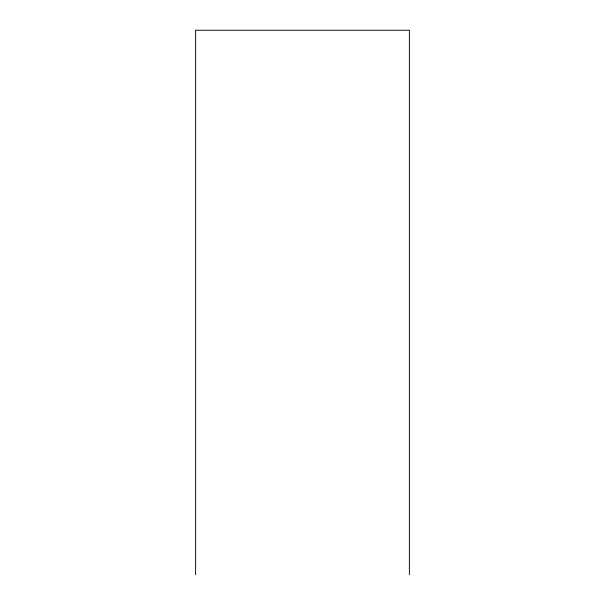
<?xml version="1.0" encoding="UTF-8"?>
<svg xmlns="http://www.w3.org/2000/svg" width="605" height="605" viewBox="0 0 605 605"><rect width="100%" height="100%" fill="white"/><g stroke="black" fill="none" stroke-linecap="round" stroke-linejoin="round"><path stroke-width="0.91" d="M409.373 574.75L409.373 30.25L195.627 30.25L195.627 574.75"/></g></svg>
